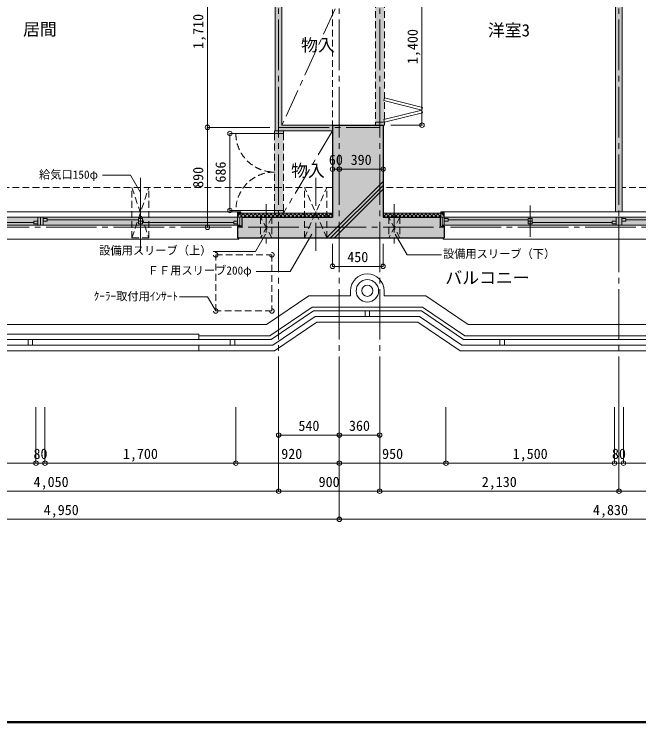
# Model space of a CAD drawing. Units: millimetres at full size, sheet at 1:50. Extents: x -9674 to 32603, y -6794 to 6791.
# Drawn here: x -1049 to 4512, y -6794 to -483 of the extents above; entities that cross this region are included whole.
import ezdxf
from ezdxf.enums import TextEntityAlignment as Align

# ---------------------------------------------------------------- set-up
doc = ezdxf.new("R2010")
doc.units = ezdxf.units.MM
doc.header["$LTSCALE"] = 50
doc.header["$PDMODE"] = 32
doc.header["$PDSIZE"] = 40
for name, pattern in [('CHAIN1', [8, 5, -1, 1, -1]), ('CHAIN2', [12, 9, -1, 1, -1]), ('DASHED1', [1.8, 1.2, -0.6])]:
    doc.linetypes.add(name, pattern=pattern)
for name, color, linetype, lineweight in [('0-0_図面枠', 7, 'Continuous', 9), ('1-0_芯', 7, 'CHAIN2', 9), ('1-1_躯体', 2, 'Continuous', 25), ('1-2_間仕切', 3, 'Continuous', 18), ('1-3_建具', 3, 'Continuous', 18), ('1-6_ﾊﾞﾙｺﾆｰ・階段', 4, 'Continuous', 9), ('1-7_その他', 7, 'DASHED1', 9), ('1-8_ハッチ', 4, 'Continuous', 9), ('1-A_文字', 7, 'Continuous', 9), ('1-B_寸法', 7, 'Continuous', 9), ('1-C_梁', 7, 'DASHED1', 9)]:
    doc.layers.add(name, color=color, linetype=linetype, lineweight=lineweight)
for name, color, linetype in [('4-0', 1, 'Continuous'), ('4-1', 2, 'Continuous'), ('4-2', 4, 'Continuous'), ('4-F', 4, 'Continuous')]:
    doc.layers.add(name, color=color, linetype=linetype)
doc.styles.add('ＭＳ ゴシック', font='')
doc.styles.get('ＭＳ ゴシック').set_extended_font_data('MS Gothic')

msp = doc.modelspace()

# ---------------------------------------------------------------- linework, layer by layer
at = {"layer": '0-0_図面枠'}
for p, q in [((-9673.92, -6793.93), (9698.92, -6793.93)), ((-9672.16, -6792.16), (9697.16, -6792.16)), ((-9670.4, -6790.4), (9695.4, -6790.4)), ((9693.64, -6788.64), (-9668.64, -6788.64)), ((-9666.87, -6786.88), (9691.87, -6786.88)), ((-9665.11, -6785.11), (9690.11, -6785.11)), ((-9663.35, -6783.35), (9688.35, -6783.35))]:
    msp.add_line(p, q, dxfattribs=at)
at = {"layer": '1-0_芯'}
for p, q in [((1845, 4868.53), (1845, -3981.47)), ((1305, -3981.47), (1305, 818.53)), ((2205, -3981.47), (2205, 818.53)), ((4335, -3981.47), (4335, 818.53)), ((1305, -1491.47), (2205, -1491.47)), ((-8565, -2381.47), (8340, -2381.47))]:
    msp.add_line(p, q, dxfattribs=at)
at = {"layer": '1-1_躯体'}
for p, q in [((1785, -1471.47), (2235, -1471.47)), ((1785, -1471.47), (1785, -2291.47)), ((2235, -1471.47), (2235, -2291.47)), ((982, -2371.47), (982, -2291.47)), ((982, -2291.47), (1785, -2291.47)), ((2235, -2291.47), (2745, -2291.47)), ((2745, -2371.47), (2745, -2291.47)), ((940, -2371.47), (940, -2476.47)), ((982, -2371.47), (940, -2371.47)), ((2745, -2371.47), (2780, -2371.47)), ((2780, -2371.47), (2780, -2476.47)), ((940, -2476.47), (2780, -2476.47))]:
    msp.add_line(p, q, dxfattribs=at)
at = {"layer": '1-2_間仕切'}
for p, q in [((1275, -1521.47), (1275, 848.53)), ((4305, -2244.47), (4305, 788.53)), ((4365, -2244.47), (4365, 788.53)), ((1335, -1471.47), (1335, 188.53)), ((1335, -1471.47), (1785, -1471.47)), ((1275, -1521.47), (1785, -1521.47))]:
    msp.add_line(p, q, dxfattribs=at)
at = {"layer": '1-3_建具', "color": 7, "linetype": 'DASHED1', "lineweight": 9}
for p, q in [((2167.5, -96.47), (2167.5, -1446.47)), ((2247.5, -96.47), (2247.5, -1446.47)), ((1275, -1545.97), (924.5, -1545.97)), ((1267.5, -1545.97), (1267.5, -2231.97)), ((1347.5, -1545.97), (1347.5, -2231.97)), ((1275, -2231.97), (924.5, -2231.97))]:
    msp.add_line(p, q, dxfattribs=at)
at = {"layer": '1-3_建具', "color": 7, "lineweight": 9}
for p, q in [((2241.44, -1252.45), (2247.5, -1228.19)), ((2241.44, -1252.45), (2580.99, -1337.33)), ((2587.05, -1313.08), (2247.5, -1228.19)), ((2580.99, -1337.33), (2587.05, -1313.08)), ((2241.44, -1422.22), (2580.99, -1337.33)), ((2587.05, -1361.59), (2247.5, -1446.47)), ((2580.99, -1337.33), (2587.05, -1361.59)), ((2247.5, -1446.47), (2167.5, -1446.47)), ((2167.5, -1471.47), (2167.5, -1446.47)), ((2241.44, -1422.22), (2247.5, -1446.47)), ((2247.5, -1471.47), (2247.5, -1446.47)), ((2247.5, -1471.47), (2167.5, -1471.47)), ((1347.5, -1521.47), (1267.5, -1521.47)), ((1347.5, -1545.97), (1347.5, -1521.47)), ((75, -2464.95), (75, -2187.99)), ((3545, -2464.95), (3545, -2187.99)), ((-2570, -2244.47), (940, -2244.47)), ((1347.5, -2231.97), (1267.5, -2231.97)), ((1267.5, -2256.47), (1267.5, -2231.97)), ((1347.5, -2256.47), (1267.5, -2256.47)), ((1347.5, -2256.47), (1347.5, -2231.97)), ((2780, -2244.47), (5890, -2244.47)), ((-855, -2291.47), (-2555, -2291.47)), ((-775, -2291.47), (-855, -2291.47)), ((-840, -2361.47), (-840, -2291.47)), ((-815, -2291.47), (-815, -2361.47)), ((-790, -2361.47), (-790, -2291.47)), ((925, -2291.47), (-775, -2291.47)), ((925, -2291.47), (940, -2291.47)), ((940, -2291.47), (940, -2361.47)), ((960, -2361.47), (960, -2291.47)), ((2760, -2361.47), (2760, -2291.47)), ((2780, -2291.47), (2780, -2361.47)), ((2795, -2291.47), (2780, -2291.47)), ((4295, -2291.47), (2795, -2291.47)), ((4375, -2291.47), (4295, -2291.47)), ((4310, -2361.47), (4310, -2291.47)), ((4335, -2291.47), (4335, -2361.47)), ((4360, -2361.47), (4360, -2291.47)), ((5875, -2291.47), (4375, -2291.47)), ((-855, -2361.47), (-2555, -2361.47)), ((-855, -2361.47), (-775, -2361.47)), ((925, -2361.47), (-775, -2361.47)), ((960, -2361.47), (925, -2361.47)), ((2760, -2361.47), (2795, -2361.47)), ((4295, -2361.47), (2795, -2361.47)), ((4295, -2361.47), (4375, -2361.47)), ((5875, -2361.47), (4375, -2361.47)), ((-2580, -2486.47), (950, -2486.47)), ((950, -2476.47), (950, -2486.47)), ((2770, -2476.47), (2770, -2486.47)), ((2770, -2486.47), (5900, -2486.47))]:
    msp.add_line(p, q, dxfattribs=at)
at = {"layer": '1-3_建具'}
for p, q in [((970, -2244.47), (940, -2244.47)), ((940, -2244.47), (940, -2291.47)), ((970, -2244.47), (970, -2245.51)), ((970, -2244.47), (970, -2291.47)), ((2750, -2244.47), (2750, -2291.47)), ((2750, -2244.47), (2750, -2245.51)), ((-875, -2350.47), (-875, -2326.47)), ((-875, -2326.47), (-840, -2326.47)), ((-755, -2326.47), (-790, -2326.47)), ((57.5, -2314.47), (-755, -2314.47)), ((92.5, -2302.47), (57.5, -2302.47)), ((57.5, -2302.47), (57.5, -2350.47)), ((92.5, -2326.47), (57.5, -2326.47)), ((92.5, -2302.47), (92.5, -2350.47)), ((905, -2350.47), (905, -2326.47)), ((905, -2326.47), (940, -2326.47)), ((970, -2291.47), (940, -2291.47)), ((2750, -2291.47), (2780, -2291.47)), ((2815, -2302.47), (2780, -2302.47)), ((2815, -2326.47), (2780, -2326.47)), ((2815, -2302.47), (2815, -2326.47)), ((3527.5, -2314.47), (2815, -2314.47)), ((3562.5, -2302.47), (3527.5, -2302.47)), ((3527.5, -2302.47), (3527.5, -2350.47)), ((3562.5, -2326.47), (3527.5, -2326.47)), ((3562.5, -2302.47), (3562.5, -2350.47)), ((4275, -2350.47), (4275, -2326.47)), ((4275, -2326.47), (4310, -2326.47)), ((4395, -2326.47), (4360, -2326.47)), ((5107.5, -2314.47), (4395, -2314.47)), ((-875, -2338.47), (-1687.5, -2338.47)), ((-875, -2350.47), (-840, -2350.47)), ((92.5, -2350.47), (57.5, -2350.47)), ((905, -2338.47), (92.5, -2338.47)), ((905, -2350.47), (940, -2350.47)), ((3562.5, -2350.47), (3527.5, -2350.47)), ((4275, -2338.47), (3562.5, -2338.47)), ((4275, -2350.47), (4310, -2350.47))]:
    msp.add_line(p, q, dxfattribs=at)
at = {"layer": '1-3_建具', "color": 7, "lineweight": 9}
msp.add_lwpolyline([(1347.5, -1545.97), (1267.5, -1545.97), (1267.5, -1521.47)], dxfattribs=at)
at = {"layer": '1-3_建具'}
for points in [[(2750, -2244.47), (2780, -2244.47), (2780, -2291.47)], [(-755, -2326.47), (-755, -2302.47), (-790, -2302.47)], [(4395, -2326.47), (4395, -2302.47), (4360, -2302.47)]]:
    msp.add_lwpolyline(points, dxfattribs=at)
at = {"layer": '1-3_建具', "color": 7, "linetype": 'DASHED1', "lineweight": 9}
for centre, start, end in [((1267.5, -1545.97), 180, 270), ((1267.5, -2231.97), 90, 180)]:
    msp.add_arc(centre, 343, start, end, dxfattribs=at)
at = {"layer": '1-6_ﾊﾞﾙｺﾆｰ・階段'}
for p, q in [((1945, -2946.47), (1945, -2991.47)), ((2245, -2946.47), (2245, -2991.47))]:
    msp.add_line(p, q, dxfattribs=at)
at = {"layer": '1-6_ﾊﾞﾙｺﾆｰ・階段', "color": 7}
for p, q in [((1238.29, -3381.47), (1614.29, -3126.47)), ((1614.29, -3126.47), (2575.71, -3126.47)), ((2075, -3176.47), (2075, -3126.47)), ((2115, -3176.47), (2115, -3126.47)), ((1253.64, -3431.47), (1629.64, -3176.47)), ((1629.64, -3176.47), (2560.36, -3176.47)), ((1269, -3481.47), (1645, -3226.47)), ((1645, -3226.47), (2545, -3226.47)), ((2545, -3226.47), (2921, -3481.47)), ((-2405, -3331.47), (595, -3331.47)), ((595, -3331.47), (595, -3381.47)), ((-2999.22, -3381.47), (1238.29, -3381.47)), ((-925, -3431.47), (-925, -3381.47)), ((-885, -3431.47), (-885, -3381.47)), ((875, -3431.47), (875, -3381.47)), ((915, -3431.47), (915, -3381.47)), ((3275, -3381.47), (3275, -3431.47)), ((3315, -3381.47), (3315, -3431.47)), ((-3014.61, -3431.47), (1253.64, -3431.47)), ((595, -3431.47), (595, -3481.47))]:
    msp.add_line(p, q, dxfattribs=at)
for points in [[(2921, -3481.47), (6299, -3481.47), (6675, -3226.47), (6675, -2476.47)], [(595, -3346.47), (1227.54, -3346.47), (1603.54, -3091.47), (2586.46, -3091.47)], [(2586.46, -3091.47), (2962.46, -3346.47), (6257.54, -3346.47), (6540, -3154.91)], [(2575.71, -3126.47), (2951.71, -3381.47), (6268.29, -3381.47)], [(2560.36, -3176.47), (2936.36, -3431.47), (6283.64, -3431.47)], [(-3405, -3226.47), (-3030, -3481.47), (1269, -3481.47)]]:
    msp.add_lwpolyline(points, dxfattribs=at)
at = {"layer": '1-6_ﾊﾞﾙｺﾆｰ・階段'}
for points in [[(-3270, -3034.09), (-2957.67, -3246.47), (1196.83, -3246.47), (1572.83, -2991.47), (1945, -2991.47)], [(2245, -2991.47), (2617.17, -2991.47), (2993.17, -3246.47), (6226.83, -3246.47), (6540, -3034.08)]]:
    msp.add_lwpolyline(points, dxfattribs=at)
msp.add_circle((2095, -2946.47), 100, dxfattribs=at)
at = {"layer": '1-6_ﾊﾞﾙｺﾆｰ・階段', "color": 7}
msp.add_circle((2095, -2946.47), 50, dxfattribs=at)
at = {"layer": '1-6_ﾊﾞﾙｺﾆｰ・階段'}
msp.add_arc((2095, -2946.47), 150, 0, 180, dxfattribs=at)
at = {"layer": '1-7_その他', "color": 4, "linetype": 'CHAIN1'}
for p, q in [((1975, -71.47), (1335, -1471.47)), ((1785, -1521.47), (1347.5, -2256.47))]:
    msp.add_line(p, q, dxfattribs=at)
at = {"layer": '1-7_その他', "linetype": 'CHAIN1'}
for p, q in [((75, -2591.47), (75, -1926.47)), ((1635, -2591.47), (1635, -1926.47)), ((1195, -2176.47), (1195, -2576.47)), ((2335, -2176.47), (2335, -2576.47))]:
    msp.add_line(p, q, dxfattribs=at)
at = {"layer": '1-7_その他'}
for p, q in [((-0.58, -2476.47), (149.42, -2027.32)), ((149.42, -2476.47), (149.42, -2027.32)), ((1534.42, -2476.47), (1734.79, -2026.47)), ((1534.42, -2476.47), (1534.42, -2026.47)), ((1734.42, -2476.47), (1535.58, -2026.47)), ((1734.42, -2476.47), (1734.42, -2026.47)), ((1245, -2291.47), (1145, -2476.47)), ((1145, -2291.47), (1145, -2476.47)), ((2285, -2291.47), (2285, -2476.47)), ((2385, -2291.47), (2285, -2476.47)), ((2385, -2476.47), (2285, -2291.47)), ((2385, -2291.47), (2385, -2476.47)), ((-0.58, -2476.47), (149.42, -2476.47)), ((745, -2626.47), (1245, -2626.47)), ((745, -3126.47), (745, -2626.47)), ((1245, -2626.47), (1245, -3126.47)), ((1245, -3126.47), (745, -3126.47))]:
    msp.add_line(p, q, dxfattribs=at)
for points in [[(-0.58, -2476.47), (-0.58, -2027.32), (149.42, -2476.47)], [(1245, -2291.47), (1245, -2476.47), (1145, -2291.47)]]:
    msp.add_lwpolyline(points, dxfattribs=at)
for centre in [(745, -2626.47), (1245, -2626.47), (745, -3126.47), (1245, -3126.47)]:
    msp.add_circle(centre, 20, dxfattribs=at)
at = {"layer": '1-8_ハッチ'}
for p, q in [((1730.81, -2476.47), (2235, -1972.29)), ((1766.17, -2476.47), (2235, -2007.64)), ((1801.52, -2476.47), (2235, -2043)), ((970, -2256.47), (1785, -2256.47)), ((970, -2282.69), (996.22, -2256.47)), ((983.68, -2256.47), (1018.68, -2291.47)), ((996.57, -2291.47), (1031.57, -2256.47)), ((1019.04, -2256.47), (1054.04, -2291.47)), ((1031.93, -2291.47), (1066.93, -2256.47)), ((1054.39, -2256.47), (1089.39, -2291.47)), ((1067.28, -2291.47), (1102.28, -2256.47)), ((1089.75, -2256.47), (1124.75, -2291.47)), ((1102.64, -2291.47), (1137.64, -2256.47)), ((1125.1, -2256.47), (1160.1, -2291.47)), ((1137.99, -2291.47), (1172.99, -2256.47)), ((1160.46, -2256.47), (1195.46, -2291.47)), ((1173.35, -2291.47), (1208.35, -2256.47)), ((1195.81, -2256.47), (1230.81, -2291.47)), ((1208.7, -2291.47), (1243.7, -2256.47)), ((1231.17, -2256.47), (1266.17, -2291.47)), ((1244.06, -2291.47), (1279.06, -2256.47)), ((1266.52, -2256.47), (1301.52, -2291.47)), ((1279.42, -2291.47), (1314.42, -2256.47)), ((1301.88, -2256.47), (1336.88, -2291.47)), ((1314.77, -2291.47), (1349.77, -2256.47)), ((1337.24, -2256.47), (1372.24, -2291.47)), ((1350.13, -2291.47), (1385.13, -2256.47)), ((1372.59, -2256.47), (1407.59, -2291.47)), ((1385.48, -2291.47), (1420.48, -2256.47)), ((1407.95, -2256.47), (1442.95, -2291.47)), ((1420.84, -2291.47), (1455.84, -2256.47)), ((1443.3, -2256.47), (1478.3, -2291.47)), ((1456.19, -2291.47), (1491.19, -2256.47)), ((1478.66, -2256.47), (1513.66, -2291.47)), ((1491.55, -2291.47), (1526.55, -2256.47)), ((1514.01, -2256.47), (1549.01, -2291.47)), ((1526.9, -2291.47), (1561.9, -2256.47)), ((1549.37, -2256.47), (1584.37, -2291.47)), ((1562.26, -2291.47), (1597.26, -2256.47)), ((1584.72, -2256.47), (1619.72, -2291.47)), ((1597.61, -2291.47), (1632.61, -2256.47)), ((1620.08, -2256.47), (1655.08, -2291.47)), ((1632.97, -2291.47), (1667.97, -2256.47)), ((1655.43, -2256.47), (1690.43, -2291.47)), ((1668.32, -2291.47), (1703.32, -2256.47)), ((1690.79, -2256.47), (1725.79, -2291.47)), ((1703.68, -2291.47), (1738.68, -2256.47)), ((1726.14, -2256.47), (1761.14, -2291.47)), ((1739.03, -2291.47), (1774.03, -2256.47)), ((1761.5, -2256.47), (1785, -2279.97)), ((2235, -2256.47), (2750, -2256.47)), ((2235, -2290.48), (2269.01, -2256.47)), ((2235, -2270.36), (2256.12, -2291.47)), ((2256.47, -2256.47), (2291.47, -2291.47)), ((2269.36, -2291.47), (2304.36, -2256.47)), ((2291.83, -2256.47), (2326.83, -2291.47)), ((2304.72, -2291.47), (2339.72, -2256.47)), ((2327.18, -2256.47), (2362.18, -2291.47)), ((2340.08, -2291.47), (2375.08, -2256.47)), ((2362.54, -2256.47), (2397.54, -2291.47)), ((2375.43, -2291.47), (2410.43, -2256.47)), ((2397.9, -2256.47), (2432.9, -2291.47)), ((2410.79, -2291.47), (2445.79, -2256.47)), ((2433.25, -2256.47), (2468.25, -2291.47)), ((2446.14, -2291.47), (2481.14, -2256.47)), ((2468.61, -2256.47), (2503.61, -2291.47)), ((2481.5, -2291.47), (2516.5, -2256.47)), ((2503.96, -2256.47), (2538.96, -2291.47)), ((2516.85, -2291.47), (2551.85, -2256.47)), ((2539.32, -2256.47), (2574.32, -2291.47)), ((2552.21, -2291.47), (2587.21, -2256.47)), ((2574.67, -2256.47), (2609.67, -2291.47)), ((2587.56, -2291.47), (2622.56, -2256.47)), ((2610.03, -2256.47), (2645.03, -2291.47)), ((2622.92, -2291.47), (2657.92, -2256.47)), ((2645.38, -2256.47), (2680.38, -2291.47)), ((2658.27, -2291.47), (2693.27, -2256.47)), ((2680.74, -2256.47), (2715.74, -2291.47)), ((2693.63, -2291.47), (2728.63, -2256.47)), ((2716.09, -2256.47), (2750, -2290.38)), ((2728.98, -2291.47), (2750, -2270.46)), ((970, -2278.15), (983.33, -2291.47)), ((1774.39, -2291.47), (1785, -2280.86))]:
    msp.add_line(p, q, dxfattribs=at)
at = {"layer": '1-A_文字'}
for p, q in [((-13.8, -1917.09), (-263.87, -1917.09)), ((75, -2070.89), (-13.8, -1917.09)), ((1187.23, -2442.15), (1098.07, -2596.59)), ((1600.43, -2442.28), (1408.75, -2774.28)), ((2342.77, -2442.15), (2449.07, -2626.27)), ((1098.07, -2596.59), (721.38, -2596.59)), ((2449.07, -2626.27), (2753.98, -2626.27)), ((1408.75, -2774.28), (1103.84, -2774.28))]:
    msp.add_line(p, q, dxfattribs=at)
msp.add_lwpolyline([(745, -3126.47), (672.41, -3000.74), (422.34, -3000.74)], dxfattribs=at)
at = {"layer": '1-B_寸法'}
for p, q in [((671.59, 218.53), (671.59, -1491.47)), ((671.59, -1491.47), (671.59, -2381.47)), ((671.59, -1491.47), (1227.59, -1491.47)), ((2304.11, -1471.47), (2580.96, -1471.47)), ((871.59, -1545.97), (1227.59, -1545.97)), ((871.59, -1545.97), (871.59, -2231.97)), ((1785, -1863.11), (1845, -1863.11)), ((1845, -1863.11), (2235, -1863.11)), ((871.59, -2231.97), (1227.59, -2231.97)), ((1785, -2728.84), (1785, -2529.69)), ((2235, -2728.84), (2235, -2529.69)), ((1785, -2728.84), (2235, -2728.84)), ((-855, -3981.47), (-855, -4481.47)), ((-775, -3981.47), (-775, -4481.47)), ((925, -3981.47), (925, -4481.47)), ((1305, -3981.47), (1305, -4731.47)), ((1845, -3981.47), (1845, -4981.47)), ((2205, -3981.47), (2205, -4731.47)), ((2795, -3981.47), (2795, -4481.47)), ((4295, -3981.47), (4295, -4481.47)), ((4335, -3981.47), (4335, -4731.47)), ((4375, -3981.47), (4375, -4481.47)), ((1305, -4231.47), (1845, -4231.47)), ((1845, -4231.47), (2205, -4231.47)), ((-855, -4481.47), (-2555, -4481.47)), ((-775, -4481.47), (-855, -4481.47)), ((925, -4481.47), (-775, -4481.47)), ((1845, -4481.47), (925, -4481.47)), ((2795, -4481.47), (1845, -4481.47)), ((4295, -4481.47), (2795, -4481.47)), ((4375, -4481.47), (4295, -4481.47)), ((5875, -4481.47), (4375, -4481.47)), ((-2745, -4731.47), (1305, -4731.47)), ((1305, -4731.47), (2205, -4731.47)), ((2205, -4731.47), (4335, -4731.47)), ((4335, -4731.47), (6675, -4731.47)), ((-3105, -4981.47), (1845, -4981.47)), ((1845, -4981.47), (6675, -4981.47))]:
    msp.add_line(p, q, dxfattribs=at)
msp.add_lwpolyline([(2304.11, -71.47), (2580.96, -71.47), (2580.96, -1471.47)], dxfattribs=at)
at = {"layer": '1-B_寸法', "color": 3}
for p in [(671.59, -1491.47), (2580.96, -1471.47), (871.59, -1545.97), (1785, -1863.11), (1845, -1863.11), (2235, -1863.11), (871.59, -2231.97), (671.59, -2381.47), (1785, -2728.84), (2235, -2728.84), (1305, -4231.47), (1845, -4231.47), (2205, -4231.47), (-855, -4481.47), (-775, -4481.47), (925, -4481.47), (1845, -4481.47), (2795, -4481.47), (4295, -4481.47), (4375, -4481.47), (1305, -4731.47), (2205, -4731.47), (4335, -4731.47), (1845, -4981.47)]:
    msp.add_point(p, dxfattribs=at)
at = {"layer": '1-C_梁'}
for p, q in [((1785, 188.53), (1785, -1471.47)), ((1785, -2027.32), (-2715, -2027.32)), ((4305, -2027.32), (2235, -2027.32)), ((6285, -2027.32), (4365, -2027.32))]:
    msp.add_line(p, q, dxfattribs=at)
at = {"layer": '4-0'}
for points in [[(2235, -1471.47), (1785, -1471.47), (1785, -2291.47)], [(2235, -2291.47), (2235, -1471.47), (1785, -2291.47)], [(982, -2371.47), (2745, -2371.47), (2235, -2291.47)], [(982, -2371.47), (2235, -2291.47), (982, -2291.47)], [(2745, -2371.47), (2745, -2291.47), (2235, -2291.47)], [(940, -2371.47), (940, -2476.47), (2780, -2476.47)], [(940, -2371.47), (2780, -2476.47), (2745, -2371.47)], [(2780, -2476.47), (2780, -2371.47), (2745, -2371.47)]]:
    msp.add_solid(points, dxfattribs=at)
at = {"layer": '4-1'}
for points in [[(-2590, -2291.47), (-2590, -2361.47), (960, -2291.47), (960, -2361.47)], [(2760, -2291.47), (2760, -2361.47), (5910, -2291.47), (5910, -2361.47)]]:
    msp.add_solid(points, dxfattribs=at)
at = {"layer": '4-2'}
for points in [[(1275, -1521.47), (1335, -1471.47), (1335, 848.53)], [(1275, -1521.47), (1335, 848.53), (1275, 848.53)], [(4305, -2244.47), (4365, -2244.47), (4365, 848.53)], [(4365, 848.53), (4305, 788.53), (4305, -2244.47)], [(2167.5, -71.47), (2247.5, -71.47), (2167.5, -1471.47), (2247.5, -1471.47)], [(1275, -1521.47), (1785, -1521.47), (1785, -1471.47)], [(1275, -1521.47), (1785, -1471.47), (1335, -1471.47)], [(1267.5, -1521.47), (1347.5, -1521.47), (1267.5, -2256.47), (1347.5, -2256.47)]]:
    msp.add_solid(points, dxfattribs=at)
at = {"layer": '4-F'}
for points in [[(970, -2244.47), (940, -2244.47), (940, -2291.47)], [(940, -2291.47), (970, -2256.47), (970, -2244.47)], [(940, -2291.47), (1785, -2291.47), (1785, -2256.47)], [(940, -2291.47), (1785, -2256.47), (970, -2256.47)], [(2235, -2256.47), (2235, -2291.47), (2780, -2291.47)], [(2780, -2291.47), (2750, -2256.47), (2235, -2256.47)], [(2780, -2291.47), (2780, -2244.47), (2750, -2244.47)], [(2780, -2291.47), (2750, -2244.47), (2750, -2256.47)]]:
    msp.add_solid(points, dxfattribs=at)

# ---------------------------------------------------------------- texts
at = {"layer": '1-A_文字', "style": 'ＭＳ ゴシック'}
for s, height, p in [('居間', 110, (-969.75, -705.57)), ('洋室3', 110, (3167.97, -714.33)), ('物入', 110, (1505, -846.47)), ('物入', 110, (1416.25, -1963.97)), ('給気口150φ', 73.31, (-827.69, -1970.7)), ('設備用スリーブ（上）', 73.31, (-292.73, -2646.53)), ('設備用スリーブ（下）', 73.31, (2768.09, -2676.21)), ('ＦＦ用スリーブ200φ', 73.31, (139.73, -2824.35)), ('バルコニー', 110, (2789.31, -2917.96)), ('ｸｰﾗｰ取付用ｲﾝｻｰﾄ', 73.31, (-341.48, -3054.35))]:
    msp.add_text(s, height=height, dxfattribs=at).set_placement(p, align=Align.BOTTOM_LEFT)
at = {"layer": '1-B_寸法', "style": 'ＭＳ ゴシック'}
for s, p in [('1,710', (661.59, -792.72)), ('1,400', (2570.96, -927.72)), ('686', (861.59, -1982.72)), ('890', (661.59, -2030.22))]:
    msp.add_text(s, height=91.64, rotation=90, dxfattribs=at).set_placement(p, align=Align.BOTTOM_LEFT)
for s, p in [('60', (1752.5, -1853.11)), ('390', (1946.25, -1853.11)), ('450', (1916.25, -2718.84)), ('540', (1481.25, -4221.47)), ('360', (1931.25, -4221.47)), ('80', (-877.5, -4471.47)), ('1,700', (-81.25, -4471.47)), ('920', (1328.54, -4471.47)), ('950', (2226.25, -4471.47)), ('1,500', (3388.75, -4471.47)), ('80', (4272.5, -4471.47)), ('4,050', (-876.25, -4721.47)), ('900', (1661.25, -4721.47)), ('2,130', (3113.75, -4721.47)), ('4,950', (-786.25, -4971.47)), ('4,830', (4103.75, -4971.47))]:
    msp.add_text(s, height=91.64, dxfattribs=at).set_placement(p, align=Align.BOTTOM_LEFT)

doc.saveas('drawing.dxf')
